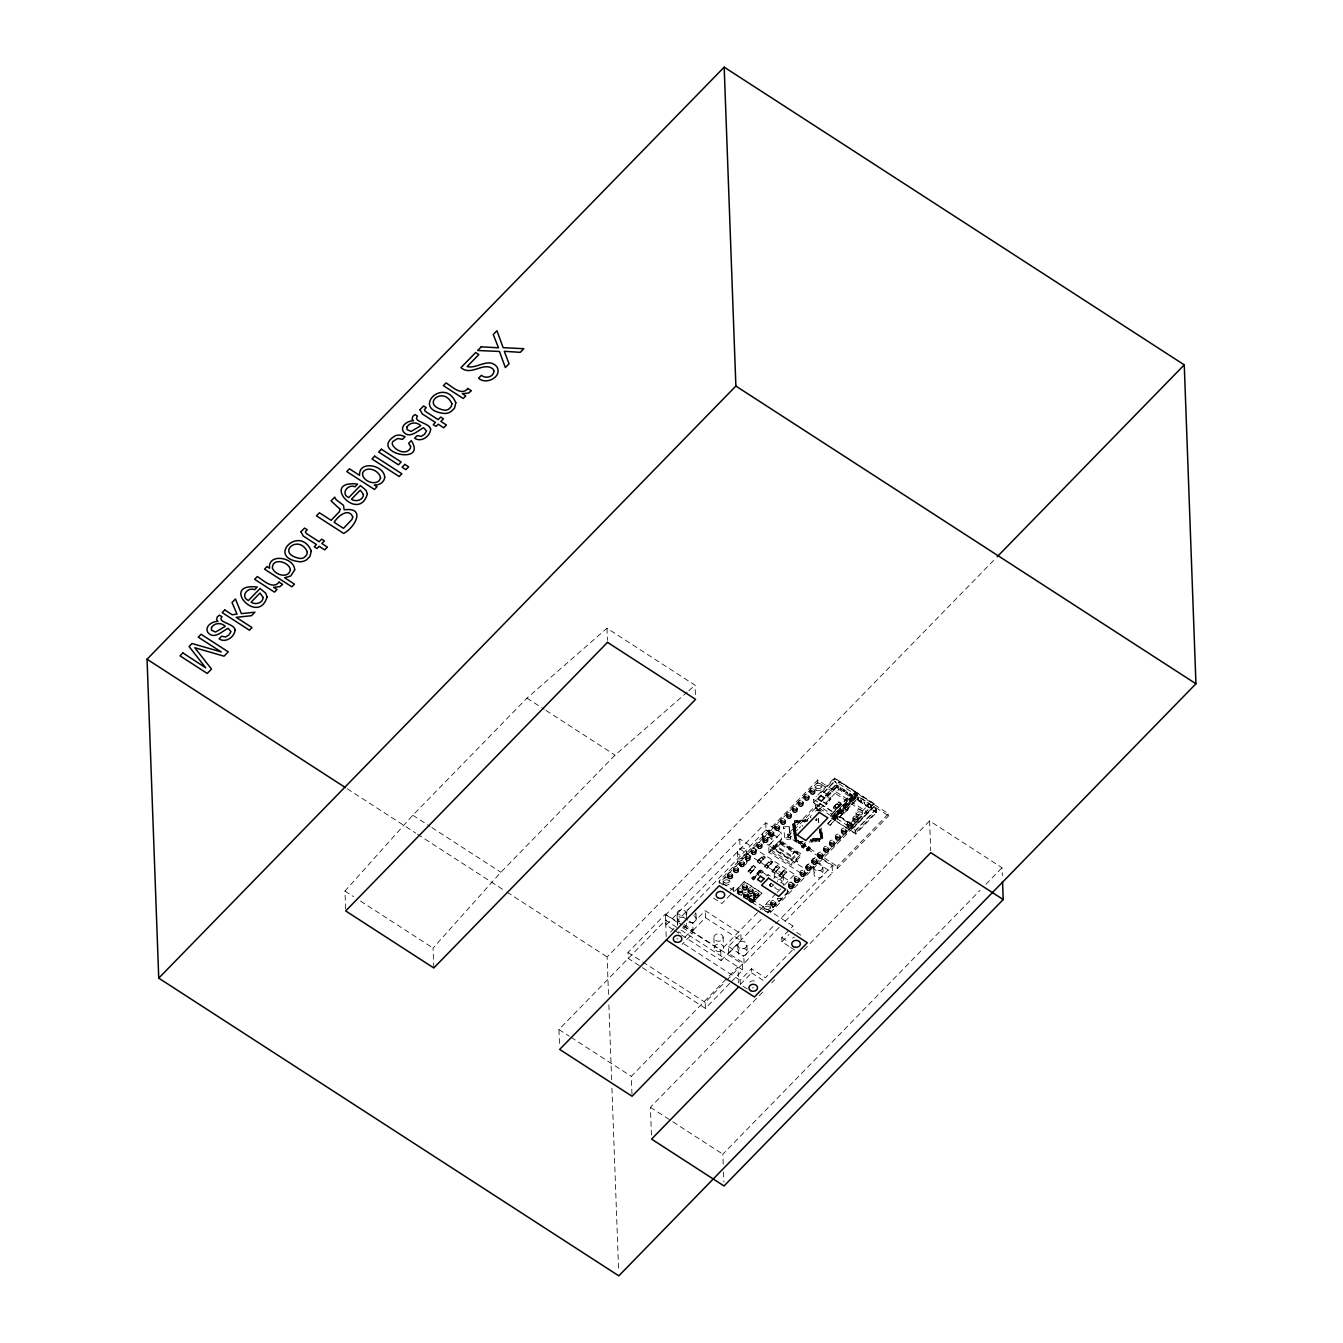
<?xml version="1.0" encoding="UTF-8"?>
<svg xmlns="http://www.w3.org/2000/svg" width="1343" height="1343" viewBox="0 0 1343 1343"><rect width="100%" height="100%" fill="white"/><g stroke="black" fill="none" stroke-linecap="round" stroke-linejoin="round"><path stroke-width="0.75" stroke-dasharray="5 3.75" d="M797.541 821.832L797.339 820.64L797.557 822.302L797.507 820.842L796.164 821.966M797.507 820.842L795.963 820.774L796.181 822.436L796.13 820.976M798.884 820.707L798.934 822.168C797.541 820.271 801.234 819.901 800.31 822.017L800.26 820.573L798.917 821.698M801.586 820.741L803.013 820.288L803.064 821.748C803.987 819.616 800.294 819.985 801.687 821.882L801.637 820.439M805.766 820.019L804.339 820.472L805.766 820.019L805.8 821.009M820.825 810.853L819.75 810.148M773.87 878.423L775.247 876.509L782.298 881.075L780.921 882.989M754.011 899.088L752.046 901.22L748.001 898.601L751.241 895.277L755.286 897.896L754.011 899.088A2.585 2.115 -2.1 0 0 753.742 896.99M794.771 823.612L792.79 825.274L792.639 824.149L794.653 823.477M792.79 825.274L794.821 825.072L794.62 822.487L793.831 823.561L794.804 824.602L792.941 826.398L793.092 827.523L795.123 827.322M795.073 825.861L793.092 827.523M795.207 826.986L793.226 828.648L793.377 829.773L795.409 829.571M795.392 829.101L794.418 828.06L793.377 829.773M795.509 829.235L793.528 830.897L793.679 832.022L795.711 831.804L795.66 830.36L793.679 832.022M795.946 832.61L793.965 834.255L793.814 833.13L795.845 832.475M796.097 833.734L794.116 835.38L794.267 836.504L796.298 836.303M796.869 840.349L795.895 839.308L796.684 838.233L794.855 841.003L794.703 839.879L796.735 839.224M345.621 908.959L344.966 891.047L412.788 815.235L526.96 698.125L606.986 628.239L695.086 685.249L695.523 697.336M433.789 967.95L433.05 948.057L500.889 872.245L615.044 755.119L687.23 692.098M608.497 994.458L607.12 956.938L995.767 558.218M729.837 983.311L705.394 1008.375L628.222 958.449L628.004 952.439L665.373 914.096L677.661 922.037M672.994 929.457L666.128 925.025L665.742 914.784L739.724 838.888L794.703 874.461L795.073 884.684L767.508 912.971M559.46 1043.444L558.94 1029.51L665.608 920.106L679.625 929.171M666.128 925.025L765.762 822.806L781.139 832.761L781.391 839.744L768.985 852.469L804.642 875.535L817.048 862.81L816.796 855.827L832.173 865.782L832.425 872.765L783.187 923.279M765.762 822.806L766.014 829.789L677.678 920.408L682.798 923.732M817.753 782.146L719.227 883.241L719.143 881.109L817.686 780.014L866.554 811.642L866.638 813.774L817.753 782.146L817.686 780.014M670.56 932.008L674.925 927.543M684.091 924.555L693.055 930.363L692.803 923.38L705.209 910.655L740.849 933.721L741.118 940.704L728.712 953.429L744.089 963.384L781.744 924.756M768.985 852.469L768.733 845.486L781.139 832.761M819.448 810.433L815.99 808.201L815.889 805.229L813.673 802.56L813.556 799.37L816.343 796.517M817.736 795.09L834.423 777.95L855.995 791.917L856.112 795.106L834.473 817.249L834.574 819.969L855.273 833.365L876.14 811.961L873.722 803.752L857.338 793.159L834.037 816.829L834.154 820.019L855.709 833.969L876.576 812.565L876.459 809.376L874.259 806.69L874.142 803.718L856.901 792.555L836.034 813.959L836.135 816.947L834.037 816.829M820.959 792.823L834.876 778.554L855.575 791.95L855.676 794.67L853.56 794.552L853.661 797.356L832.794 818.777L829.521 816.645M813.673 802.56L816.46 799.706M823.41 792.571L834.54 781.139L834.423 777.95M823.847 792.689L834.977 781.273L834.876 778.554M749.461 870.398L751.979 866.705L754.33 868.367M757.318 861.316L762.891 855.609L765.225 857.119L759.685 863.734L757.318 861.316L759.685 863.734M751.996 866.856L753.524 865.278L755.891 867.712L750.334 873.42L748.001 871.909L749.428 869.492L751.761 871.003M795.845 859.167L795.912 861.098L791.766 865.345L770.764 851.747L774.894 847.517L772.98 845.872L775.398 846.56M748.001 871.909L753.524 865.278M757.351 862.223L762.891 855.609M772.997 846.291L773.501 845.335M684.863 937.213L692.115 929.759L692.283 933.905L682.11 944.347M730.474 890.409L733.379 887.421L793.041 926.032L793.193 930.179M770.764 851.747L770.697 849.834L779.998 840.298L800.999 853.879L801.066 855.793L796.416 860.578L797.91 861.535L795.912 861.098M693.055 930.363L705.461 917.638L705.209 910.655M750.334 873.42L755.857 866.789M759.651 862.827L765.225 857.119M773.937 848.021L780.3 841.49L797.641 852.721L797.692 854.215L791.346 860.729L773.988 849.515L773.937 848.021L791.279 859.251L791.346 860.729M825.626 795.241L836.756 783.825L834.54 781.139M773.518 845.754L775.415 846.98L780.065 842.212L779.998 840.298M825.844 795.274L839.022 781.76L888.478 813.757L888.546 815.872L837.31 868.451L787.854 836.454L787.787 834.322L817.064 804.289M825.475 796.231L837.176 783.943L834.977 781.273M773.988 849.515L780.619 843.035L777.244 847.685L790.926 856.549L794.301 851.882L790.926 856.549M730.626 894.572L721.879 903.537L712.243 897.292M787.854 836.454L820.069 803.399M827.389 795.895L839.106 783.876L839.022 781.76M734.772 891.215L744.274 881.478L762.102 893.028L752.6 902.765L761.766 893.061L744.425 881.831L735.074 891.416M815.99 808.201L820.17 803.92M826.935 796.835L836.857 786.797L854.114 797.96L833.248 819.364L829.789 817.132M821.328 811.34L816.41 808.167L820.59 803.886M827.54 796.752L837.277 786.763L837.176 783.943M796.416 830.813L797.776 829.403M799.152 828.01L800.512 826.6M804.608 822.403L805.968 821.009M807.328 819.599L808.704 818.206M811.424 815.402L810.064 816.796L811.021 817.887M815.52 811.206L816.897 809.795L818.491 810.836M753.876 879.296L753.238 879.95L751.761 878.087L754.229 875.569L755.673 876.509M753.238 879.95L759.534 870.264L763.328 872.514L763.294 871.59L760.944 870.079L755.421 876.71M754.262 876.492L753.574 877.197L755.018 878.288L755.706 877.432L754.229 875.569M849.229 796.198L838.855 789.483L819.381 809.46L817.132 804.793L831.787 814.278L831.871 816.326L829.756 816.175L849.229 796.198L851.344 796.349L851.261 794.301L836.605 784.799M764.704 866.084L770.278 860.376L772.611 861.887L767.071 868.518L764.704 866.084L767.071 868.518M764.738 867.007L770.278 860.376M757.486 872.362L758.829 874.276L758.09 874.864L760.977 871.003M829.336 801.133L830.897 797.91L827.859 795.946L827.926 797.507L830.964 799.471M823.578 802.224L826.616 804.188L829.336 801.402L829.269 799.589M760.944 870.079L760.104 872.799L758.795 871.96M751.761 878.087L753.893 879.447L754.984 877.197M767.038 867.595L771.067 863.314L768.733 861.803L768.767 862.861M763.294 871.59L761.75 873.168L759.416 871.506L759.45 872.581M772.611 861.887L771.067 863.465L768.733 861.954M833.214 807.344L838.787 801.637L841.121 803.148L835.598 809.762L833.214 807.344L835.598 809.762M770.362 876.173L768.028 874.662L766.484 876.089M773.484 870.214L776.019 866.52L778.386 869.089M778.352 868.182L776.019 866.671L777.563 865.093L779.93 867.511L774.357 873.235L772.024 871.708L773.45 869.307L775.784 870.818M833.248 808.251L837.243 803.215M838.787 801.637L837.277 804.121L839.627 805.632M772.024 871.708L777.563 865.093M746.641 898.903L751.308 894.119L757.083 897.863M835.564 808.855L841.121 803.148M774.357 873.235L779.897 866.604M831.787 814.278L851.261 794.301M801.821 846.241L804.272 843.706L805.75 845.57L803.299 848.104L801.855 847.164L801.821 846.241L803.953 847.584L803.903 846.51M801.855 847.164L804.272 843.706M855.575 791.95L831.871 816.326L817.199 806.841M832.794 818.777L832.694 815.956L855.995 791.917M791.279 859.251L797.641 852.721M833.248 819.364L833.13 816.393L853.997 794.989L856.112 795.106M805.716 844.646L803.299 848.104M827.724 823.427L833.516 817.484L835.883 819.012L830.108 825.559L827.724 823.427L830.108 825.559M827.741 824.031L833.516 817.484M780.484 874.746L783.003 871.053L785.386 873.621M769.573 884.97L771.033 883.476L773.367 884.987L771.94 887.404L769.573 884.97L771.94 887.404M785.353 872.715L783.019 871.204L784.547 869.626L786.914 872.043L781.357 877.751L778.99 875.334L780.451 873.823L782.818 876.257M836.135 816.947L857.002 795.543L856.901 792.555M769.606 885.893L771.033 883.325M779.024 876.24L784.547 869.626M847.013 810.417L844.663 808.906L846.174 806.421L848.541 808.839L842.968 814.546L840.634 813.035L842.111 811.541L844.445 813.052L844.411 812.129M791.766 865.345L791.698 863.431L800.999 853.879M834.154 820.019L857.438 795.963L857.338 793.159M834.574 819.969L856.884 797.037L858.983 797.171L869.374 803.886L871.54 806.522L871.624 808.57L768.095 914.868M806.371 849.179L808.839 846.661L810.316 848.524L807.848 851.042L806.404 850.119L806.371 849.179L808.503 850.539L808.469 849.447M830.092 824.955L835.883 819.012M806.404 850.119L808.839 846.661M771.906 886.481L773.367 884.987M781.357 877.751L786.88 871.137M837.478 819.062L837.411 817.014L839.509 817.148L849.901 823.88L852.15 828.547L837.478 819.062L856.952 799.068L856.884 797.037M839.509 817.148L858.983 797.171M810.282 847.601L807.848 851.042M797.389 861.568L796.399 860.074L797.406 862.055M681.589 935.03L721.09 960.598L720.721 950.357L775.851 893.8M777.295 892.306L783.103 886.363M784.547 884.869L794.703 874.461M728.712 953.429L728.46 946.446L740.849 933.721M804.642 875.535L804.39 868.552L816.796 855.827M849.901 823.88L869.374 803.886M721.09 960.598L761.716 918.914M855.709 833.969L855.592 830.78L852.973 827.976L852.855 825.173L873.722 803.752M874.142 803.718L768.028 912.736L719.143 881.109M852.973 827.976L873.84 806.572M874.259 806.69L853.393 828.111L853.275 825.122L836.034 813.959M876.039 809.241L855.172 830.645L855.273 833.365M855.592 830.78L876.459 809.376M744.089 963.384L743.837 956.401L774.24 925.209M775.7 923.715L832.173 865.782M631.965 1094.243L631.311 1076.347L727.738 977.419M729.199 975.925L737.962 966.926L738.549 982.841M837.31 868.451L837.226 866.319L888.478 813.757M705.394 1008.375L705.176 1002.382L725.304 981.733M726.731 980.256L742.545 964.039L679.407 923.178M731.264 981.834L742.763 970.032L742.545 964.039M747.296 988.968L740.295 984.436L740.144 980.289L751.425 968.706L765.426 977.771L795.744 946.664M788.895 946.278L781.911 941.762L781.76 937.599L793.041 926.032M740.295 984.436L751.576 972.869L751.425 968.706M781.911 941.762L788.962 934.527M651.439 1135.12L650.415 1107.303L762.975 991.839M771.738 982.841L774.659 979.836M803.903 949.837L929.608 820.875L1002.046 867.746L1002.331 875.703M723.222 1164.112L722.853 1154.174L980.121 890.241M985.963 884.248L1002.046 867.746M688.808 690.722L695.086 685.249M794.267 836.504L796.13 834.725M794.418 837.629L795.593 837.058L794.552 838.754L794.418 837.629L796.449 837.428M795.778 832.324L794.435 820.875L808.368 819.482M815.352 819.364L816.729 819.23M794.502 822.571L806.438 821.379M815.453 820.506L816.829 820.372L816.779 818.928M818.827 822.386L818.307 818.491L818.693 822.638L818.491 820.053M792.639 824.149L794.67 823.947M818.676 822.168L818.642 821.177M794.955 825.727L795.106 826.852M783.506 826.935L789.214 826.365L790.725 839.022L785.017 839.593L783.506 826.935L783.573 828.547L789.281 827.976L789.214 826.365M792.941 826.398L794.972 826.197M793.226 828.648L795.274 828.446L794.922 824.736M795.543 830.226L795.996 833.6M793.528 830.897L795.56 830.679L795.358 828.111M793.814 833.13L795.862 832.929M821.765 830.293L819.717 830.494L819.666 829.051L821.899 831.418L819.868 831.619M819.851 831.166L821.899 831.418M793.965 834.255L796.013 834.053M820.002 832.291L822.05 832.542L822.201 833.667L820.17 833.869M794.116 835.38L796.147 835.178M822.05 832.542L820.019 832.744L819.818 830.175L820.691 831.082L819.7 830.041L820.926 839.677L810.987 840.668L811.004 839.207L811.29 842.33L809.913 842.464L809.695 840.802M820.153 833.415L822.201 833.667M790.674 837.411L784.967 837.982L785.017 839.593M820.304 834.54L822.352 834.792L822.504 835.917L820.455 836.118L819.969 831.3M820.321 834.993L822.352 834.792M795.744 838.183L796.752 839.677L794.703 839.879M820.439 835.648L822.504 835.917M794.552 838.754L796.6 838.552M820.59 836.773L822.638 837.042L822.789 838.166L820.758 838.368L820.556 835.782L822.789 838.166M820.607 837.243L822.638 837.042M812.901 838.771L821.58 837.814L820.707 836.907M812.448 840.533L812.381 839.073L813.757 838.939L814.043 842.044L812.666 842.195L812.431 840.063M815.201 840.248L815.151 838.804L816.527 838.653L816.796 841.776L815.419 841.91L815.184 839.795M817.904 838.519L819.28 838.385L819.549 841.507L818.172 841.641L817.904 838.519L818.172 841.641M794.855 841.003L796.886 840.802M796.03 834.272L797.054 842.061L803.03 841.473M800.126 841.977L800.26 843.421L798.884 843.555L799.992 840.315M802.879 841.708L801.502 841.843L801.637 843.286L803.013 843.152M812.666 842.195L812.515 840.752L813.892 840.6M815.419 841.91L815.268 840.466L816.645 840.332M804.39 843.018L805.766 842.867M857.002 795.543L854.903 795.409L855.021 798.615L876.576 812.565M857.438 795.963L855.34 795.845L855.441 798.565L876.14 811.961M832.694 815.956L834.809 816.074L834.708 813.354L817.451 802.191M833.13 816.393L835.245 816.51L835.128 813.321L820.204 803.651M834.473 817.249L836.571 817.383L836.471 814.563L852.855 825.173M820.388 828.832L821.614 829.168L821.463 828.043M839.106 783.876L888.546 815.872M856.952 799.068L871.624 808.57M853.661 797.356L837.092 786.763L837.042 785.37M822.755 791.463L826.381 793.814L826.449 795.778M838.821 802.543L841.154 804.054M846.208 807.328L848.541 808.839M837.293 804.272L839.627 805.783L839.593 804.726M834.691 805.85L837.058 808.268L837.025 807.361M834.725 806.908L837.058 808.419M844.445 813.203L842.078 810.618M823.561 801.972L826.6 803.937L825.055 805.531L824.988 803.987M813.556 799.37L818.542 802.577M833.55 818.088L835.9 819.616M804.306 844.646L805.75 845.57M808.872 847.584L810.316 848.524M787.787 834.322L837.226 866.319M803.634 845.335L805.078 846.275M808.201 848.289L809.644 849.212M766.014 829.789L781.391 839.744M817.048 862.81L832.425 872.765M780.065 842.212L801.066 855.793M797.692 854.215L780.35 842.984L780.3 841.49M780.652 844.193L794.351 853.057M790.893 855.39L777.194 846.526L777.244 847.685M772.98 845.872L774.877 847.097M768.733 845.486L804.39 868.552M770.697 849.834L791.698 863.431M526.96 698.125L544.217 709.305M545.946 710.413L615.044 755.119M762.925 856.515L765.258 858.026M770.311 861.299L772.645 862.81M777.597 866L779.93 867.511M784.581 870.533L786.914 872.043M761.347 857.17L763.68 858.681M758.812 860.729L758.778 859.654L761.162 862.24M768.532 867.007L766.165 864.439L766.198 865.496M773.45 869.156L775.818 871.725M780.451 873.672L782.784 875.183M758.778 859.805L761.128 861.316M766.165 864.59L768.498 866.101M795.073 884.684L740.111 849.112L739.724 838.888M771.99 870.801L774.323 872.312M778.99 875.334L781.324 876.845M753.557 866.201L755.891 867.712M762.421 872.161L766.047 874.511L766.114 876.475M760.877 872.01L759.534 870.264M756.747 873.118L758.056 873.957M749.428 869.341L751.795 871.909M756.78 874.024L759.181 875.653M747.967 870.986L750.301 872.497M719.093 882.233L725.505 886.38M796.684 932.445L803.685 936.978M781.76 937.599L788.744 942.131M790.658 947.419L795.895 950.81M705.461 917.638L741.118 940.704M687.666 920.056L677.426 913.425L677.829 924.555M689.379 921.164L692.803 923.38M728.46 946.446L743.837 956.401M665.742 914.784L681.203 924.79M682.932 925.898L720.721 950.357M682.647 927.677L692.283 933.905M751.576 972.869L765.577 981.918M681.102 930.128L742.763 970.032M674.706 930.581L679.86 933.905M684.007 943.961L740.144 980.289M628.004 952.439L705.176 1002.382M412.788 815.235L430.062 826.415M431.791 827.54L500.889 872.245M347.233 788.761L415.726 833.08M417.472 834.221L505.27 891.03M507.033 892.172L607.12 956.938M344.966 891.047L353.595 896.637M360.512 901.103L433.05 948.057M558.94 1029.51L569.281 1036.208M571.01 1037.316L631.311 1076.347M650.415 1107.303L671.114 1120.7M672.843 1121.808L722.853 1154.174M820.254 833.533L821.278 835.581L820.405 834.658M816.897 809.795L817.853 810.887M801.872 825.206L802.829 826.298M838.855 789.483L836.672 786.847L836.756 783.825M805.716 820.338L805.817 821.48M804.339 820.472L804.44 821.614L804.39 820.153M819.666 829.051L820.926 839.677M816.611 818.71L816.829 820.372M819.314 839.375L817.937 839.509M819.549 841.507L819.28 838.385M816.561 839.644L816.796 841.776M813.808 839.929L814.043 842.044M811.054 840.198L811.29 842.33M807.193 821.345L806.975 819.683L807.177 820.875M801.637 843.286L801.418 841.625M800.26 843.421L800.042 841.759M798.649 841.44L798.884 843.555M794.435 820.875L795.711 830.612M789.281 827.976L790.725 839.022M809.762 841.02L809.913 842.464M815.151 838.804L815.268 840.466M812.381 839.073L812.515 840.752M798.749 842.111L798.615 840.449L798.665 841.893M929.608 820.875L930.699 850.69M862.592 812.045L862.676 814.16M858.143 817.853L858.211 819.985M855.978 812.7L856.062 814.832M853.997 794.989L854.114 797.96M852.99 818.357L853.074 820.489M852.268 823.88L852.335 826.012M850.841 794.301L850.891 795.694M850.035 793.78L850.085 795.174M847.601 792.202L847.651 793.595M846.795 791.665L846.845 793.075M846.98 809.493L847.013 810.568L844.629 807.982M847.114 824.401L847.198 826.533M846.375 829.924L846.459 832.039M844.344 790.104L844.411 791.497M843.538 789.566L843.589 790.977M842.968 814.546L840.6 812.129L840.634 813.035M841.104 787.988L841.154 789.399M840.298 787.468L840.349 788.878M841.238 830.427L841.322 832.559M840.5 835.95L840.584 838.082M837.864 785.89L837.914 787.3M835.363 836.454L835.43 838.586M834.624 841.977L834.708 844.109M829.487 842.497L829.554 844.613M828.749 848.004L828.816 850.136M826.549 802.392L826.616 804.188M821.765 785.621L821.849 787.753M823.595 848.524L823.679 850.656M822.856 854.047L822.94 856.163M822.89 867.108A4.617 3.777 -2.1 0 1 815.973 870.465A4.617 3.777 -2.1 0 1 815.973 863.918A4.617 3.777 -2.1 0 1 822.89 867.108L823.141 874.092A4.617 3.777 -2.1 0 1 816.225 877.432A4.617 3.777 -2.1 0 1 816.225 870.902A4.617 3.777 -2.1 0 1 823.141 874.092M816.41 808.167L814.009 799.958M815.151 786.276L815.235 788.408M817.719 854.551L817.803 856.683M815.016 789.953L815.083 792.068M816.527 838.653L816.578 840.114M813.757 838.939L813.824 840.382M813.657 867.225L813.908 874.192M809.879 790.456L809.947 792.588M811.844 860.578L811.927 862.71M809.141 795.979L809.208 798.111M811.105 866.101L811.189 868.233M809.594 848.289L809.644 849.38L808.167 847.349M807.025 848.524L807.059 849.599M803.987 796.483L804.071 798.615M805.968 866.621L806.035 868.753M805.045 845.335L805.078 846.426L803.601 844.411M803.248 802.006L803.332 804.138M805.229 872.127L805.296 874.259M802.459 845.57L802.51 846.661M798.111 802.526L798.195 804.642M800.092 872.648L800.159 874.78M797.373 808.033L797.457 810.165M799.354 878.171L799.421 880.303M796.835 839.341L797.054 842.061M796.349 858.647L796.416 860.578M792.236 808.553L792.32 810.685M794.2 878.675L794.284 880.807M791.497 814.076L791.581 816.208M793.461 884.198L793.545 886.33M786.36 814.58L786.427 816.712M788.324 884.718L788.408 886.833M785.621 820.103L785.689 822.235M787.586 890.224L787.669 892.356M783.389 875.149L783.775 885.39M783.003 871.053L783.053 872.111M780.468 820.623L780.552 822.739M779.746 826.13L779.813 828.262M777.463 880.773L777.496 881.68M774.592 826.65L774.676 828.782M775.347 845.066L775.415 846.98M776.019 866.52L776.053 867.578M774.827 845.603L774.894 847.517M773.853 832.173L773.937 834.288M775.834 902.295L775.901 904.427M771.856 834.288A4.617 3.777 -2.1 0 1 764.738 837.344A4.617 3.777 -2.1 0 1 765.141 830.813A4.617 3.777 -2.1 0 1 771.856 834.288L772.107 841.255A4.617 3.777 -2.1 0 1 764.99 844.327A4.617 3.777 -2.1 0 1 765.409 837.78A4.617 3.777 -2.1 0 1 772.107 841.255M771.067 863.314L771.1 864.372M768.716 832.677L768.8 834.809M770.697 902.798L770.764 904.93M767.978 838.2L768.062 840.332M770.546 906.475L770.63 908.607M768.028 874.662L768.062 875.586M763.714 859.604L761.347 857.019L761.38 858.093M762.639 834.003L762.891 840.987M762.102 844.227L762.186 846.359M763.932 907.129L764.016 909.261M760.071 871.892L760.121 872.95L758.761 871.036M758.862 893.246L758.929 895.378M756.965 844.747L757.032 846.862M756.227 850.253L756.294 852.385M754.33 868.216L754.363 869.274M753.843 878.356L753.893 879.447M753.541 876.257L752.449 878.507L752.416 877.432M754.229 898.014L754.296 900.129M753.725 893.766L753.792 895.899M753.104 889.536L753.188 891.651M751.979 866.705L752.03 867.763M751.073 850.774L751.157 852.906M750.351 856.297L750.418 858.412M749.075 898.517L749.159 900.649M748.471 894.287L748.555 896.419M746.557 851.613A4.617 3.777 -2.1 0 1 739.741 855.105A4.617 3.777 -2.1 0 1 739.54 848.575A4.617 3.777 -2.1 0 1 746.557 851.613L746.943 861.837A4.617 3.777 -2.1 0 1 740.111 865.328A4.617 3.777 -2.1 0 1 739.909 858.798A4.617 3.777 -2.1 0 1 746.943 861.837M747.967 890.04L748.051 892.172M747.363 885.809L747.43 887.941M745.197 856.8L745.281 858.932M744.458 862.324L744.542 864.456M746.943 945.304A4.617 3.777 -2.1 0 1 739.741 948.208A4.617 3.777 -2.1 0 1 740.346 941.678A4.617 3.777 -2.1 0 1 746.943 945.304L747.212 952.288A4.617 3.777 -2.1 0 1 739.993 955.192A4.617 3.777 -2.1 0 1 740.614 948.662A4.617 3.777 -2.1 0 1 747.212 952.288M743.334 894.807L743.401 896.923M742.729 890.56L742.797 892.692A2.585 2.115 -2.1 0 1 740.497 895.042M742.209 886.33L742.293 888.445M739.321 862.844L739.405 864.959M738.583 868.35L738.667 870.482M737.341 851.915L737.71 862.139M737.576 891.08L737.66 893.213A2.585 2.115 -2.1 0 1 739.959 890.845A2.585 2.115 -2.1 0 1 742.797 892.692M737.743 944.834L737.995 951.801M733.446 868.871L733.513 871.003M733.379 887.421L733.53 891.584M732.707 874.394L732.791 876.509M729.719 880.051L729.803 882.183M727.57 874.897L727.637 877.029M723.105 880.706L723.189 882.838M723.088 937.011L723.474 947.251M723.508 1172.07L723.877 1181.991M713.905 937.934L714.291 948.175M695.993 913.576L696.178 918.813M686.239 913.173L686.542 921.365M677.057 914.079L677.426 924.32M665.373 914.096L666.329 939.999M606.986 628.239L607.439 640.342M608.883 1004.883L611.636 1079.923M611.938 1088.25L618.67 1271.687M778.47 889.586A4.617 3.777 -2.1 0 1 774.592 886.296M781.055 882.368A4.617 3.777 -2.1 0 1 783.489 884.433M686.239 925.344A4.617 3.777 -2.1 0 1 683.688 927.358M677.711 925.277A4.617 3.777 -2.1 0 1 680.347 920.358M686.609 923.396A4.617 3.777 -2.1 0 1 686.575 924.387M775.079 877.886A4.617 3.777 -2.1 0 1 777.916 871.909A4.617 3.777 -2.1 0 1 783.288 876.459A4.617 3.777 -2.1 0 1 775.901 878.591M693.71 915.657A4.617 3.777 -2.1 0 1 695.338 921.147A4.617 3.777 -2.1 0 1 688.439 921.835M695.808 912.82A4.617 3.777 -2.1 0 1 694.7 914.566M686.911 913.223A4.617 3.777 -2.1 0 1 691.125 908.271M753.171 899.944A2.585 2.115 -2.1 0 1 750.603 900.213M749.562 899.541A2.585 2.115 -2.1 0 1 752.701 896.318M787.434 889.687A2.585 2.115 -2.1 0 1 787.384 891.316M780.669 898.198A2.585 2.115 -2.1 0 1 777.513 898.182A1.847 1.511 -2.1 0 0 779.225 900.163A1.847 1.511 -2.1 0 0 780.921 898.031M749.646 901.657A2.585 2.115 -2.1 0 1 751.006 898.366A2.585 2.115 -2.1 0 1 754.313 900.498A2.585 2.115 -2.1 0 1 750.687 902.345M743.418 896.369A2.585 2.115 -2.1 0 1 746.372 894.572A2.585 2.115 -2.1 0 1 748.538 896.973A2.585 2.115 -2.1 0 1 745.583 898.769M743.888 897.947A2.585 2.115 -2.1 0 1 743.569 897.46M739.187 894.891A2.585 2.115 -2.1 0 1 738.6 894.623M781.794 898.383A2.585 2.115 -2.1 0 1 779.158 900.767A2.585 2.115 -2.1 0 1 776.657 898.349M787.183 891.349A2.585 2.115 -2.1 0 1 785.37 894.707M786.813 893.162A1.847 1.511 -2.1 0 1 785.806 894.002M738.398 893.129A1.847 1.511 -2.1 0 1 740.664 891.483A1.847 1.511 -2.1 0 1 741.756 893.766A1.847 1.511 -2.1 0 1 738.734 893.85M792.571 938.186A4.314 3.525 -2.1 0 1 794.368 937.095M753.541 987.81A4.314 3.525 -2.1 0 1 752.416 987.793M749.73 982.136A4.314 3.525 -2.1 0 1 756.562 982.186M677.913 938.858A4.314 3.525 -2.1 0 1 676.788 938.858M678.114 931.874A4.314 3.525 -2.1 0 1 680.935 933.251M858.143 798.195L857.321 797.675L858.194 799.605L858.143 798.195M861.383 800.294L860.578 799.773L861.434 801.704L861.383 800.294M864.64 802.392L863.818 801.872L864.691 803.802L864.64 802.392M867.88 804.507L867.074 803.97L867.931 805.901L867.88 804.507M871.12 806.606L870.314 806.069L871.171 807.999L871.12 806.606M715.97 950.693A4.617 3.777 -2.1 0 0 723.441 948.242A4.617 3.777 -2.1 0 0 717.212 944.213A4.617 3.777 -2.1 0 0 715.97 950.693M715.601 940.453A4.617 3.777 -2.1 0 0 723.054 938.002A4.617 3.777 -2.1 0 0 716.843 933.973A4.617 3.777 -2.1 0 0 715.601 940.453M678.752 916.597A4.617 3.777 -2.1 0 0 686.206 914.147A4.617 3.777 -2.1 0 0 679.978 910.118A4.617 3.777 -2.1 0 0 678.752 916.597M729.014 875.854A1.847 1.511 -2.1 0 0 731.969 874.813A1.847 1.511 -2.1 0 0 729.417 873.269A1.847 1.511 -2.1 0 0 729.014 875.854M744.744 895.731A1.847 1.511 -2.1 0 0 747.732 894.757A1.847 1.511 -2.1 0 0 745.231 893.145A1.847 1.511 -2.1 0 0 744.744 895.731M738.986 892.004A1.847 1.511 -2.1 0 0 741.974 891.03A1.847 1.511 -2.1 0 0 739.489 889.419A1.847 1.511 -2.1 0 0 738.986 892.004M750.485 899.457A1.847 1.511 -2.1 0 0 753.473 898.467A1.847 1.511 -2.1 0 0 750.989 896.855A1.847 1.511 -2.1 0 0 750.485 899.457M755.135 894.69A1.847 1.511 -2.1 0 0 758.107 893.716A1.847 1.511 -2.1 0 0 755.622 892.105A1.847 1.511 -2.1 0 0 755.135 894.69M749.377 890.98A1.847 1.511 -2.1 0 0 752.365 889.989A1.847 1.511 -2.1 0 0 749.881 888.378A1.847 1.511 -2.1 0 0 749.377 890.98M743.636 887.253A1.847 1.511 -2.1 0 0 746.607 886.279A1.847 1.511 -2.1 0 0 744.123 884.668A1.847 1.511 -2.1 0 0 743.636 887.253M743.166 887.723A2.585 2.115 -2.1 0 0 747.346 886.363A2.585 2.115 -2.1 0 0 743.854 884.097A2.585 2.115 -2.1 0 0 743.166 887.723M748.907 891.45A2.585 2.115 -2.1 0 0 753.087 890.073A2.585 2.115 -2.1 0 0 749.612 887.824A2.585 2.115 -2.1 0 0 748.907 891.45M754.665 895.177A2.585 2.115 -2.1 0 0 758.845 893.8A2.585 2.115 -2.1 0 0 755.354 891.551A2.585 2.115 -2.1 0 0 754.665 895.177M744.274 896.201A2.585 2.115 -2.1 0 0 748.454 894.841A2.585 2.115 -2.1 0 0 744.962 892.575A2.585 2.115 -2.1 0 0 744.274 896.201M738.532 892.491A2.585 2.115 -2.1 0 0 742.713 891.114A2.585 2.115 -2.1 0 0 739.221 888.865A2.585 2.115 -2.1 0 0 738.532 892.491M728.51 876.308A2.585 2.115 -2.1 0 0 732.69 874.931A2.585 2.115 -2.1 0 0 729.199 872.681A2.585 2.115 -2.1 0 0 728.51 876.308M740.782 863.801A1.847 1.511 -2.1 0 0 743.72 862.743A1.847 1.511 -2.1 0 0 741.168 861.199A1.847 1.511 -2.1 0 0 740.782 863.801M740.262 864.237A2.585 2.115 -2.1 0 0 744.442 862.877A2.585 2.115 -2.1 0 0 740.967 860.611A2.585 2.115 -2.1 0 0 740.262 864.237M734.906 869.828A1.847 1.511 -2.1 0 0 737.844 868.77A1.847 1.511 -2.1 0 0 735.293 867.225A1.847 1.511 -2.1 0 0 734.906 869.828M734.386 870.281A2.585 2.115 -2.1 0 0 738.566 868.904A2.585 2.115 -2.1 0 0 735.074 866.655A2.585 2.115 -2.1 0 0 734.386 870.281M752.533 851.731A1.847 1.511 -2.1 0 0 755.488 850.69A1.847 1.511 -2.1 0 0 752.936 849.129A1.847 1.511 -2.1 0 0 752.533 851.731M752.03 852.184A2.585 2.115 -2.1 0 0 756.21 850.807A2.585 2.115 -2.1 0 0 752.718 848.558A2.585 2.115 -2.1 0 0 752.03 852.184M746.658 857.757A1.847 1.511 -2.1 0 0 749.612 856.716A1.847 1.511 -2.1 0 0 747.061 855.172A1.847 1.511 -2.1 0 0 746.658 857.757M746.154 858.211A2.585 2.115 -2.1 0 0 750.334 856.851A2.585 2.115 -2.1 0 0 746.842 854.584A2.585 2.115 -2.1 0 0 746.154 858.211M758.409 845.704A1.847 1.511 -2.1 0 0 761.363 844.646A1.847 1.511 -2.1 0 0 758.812 843.102A1.847 1.511 -2.1 0 0 758.409 845.704M757.905 846.157A2.585 2.115 -2.1 0 0 762.085 844.781A2.585 2.115 -2.1 0 0 758.594 842.531A2.585 2.115 -2.1 0 0 757.905 846.157M764.301 839.677A1.847 1.511 -2.1 0 0 767.239 838.62A1.847 1.511 -2.1 0 0 764.687 837.075A1.847 1.511 -2.1 0 0 764.301 839.677M763.781 840.114A2.585 2.115 -2.1 0 0 767.961 838.754A2.585 2.115 -2.1 0 0 764.486 836.488A2.585 2.115 -2.1 0 0 763.781 840.114M770.177 833.634A1.847 1.511 -2.1 0 0 773.115 832.593A1.847 1.511 -2.1 0 0 770.563 831.048A1.847 1.511 -2.1 0 0 770.177 833.634M769.673 834.087A2.585 2.115 -2.1 0 0 773.837 832.71A2.585 2.115 -2.1 0 0 770.362 830.461A2.585 2.115 -2.1 0 0 769.673 834.087M776.053 827.607A1.847 1.511 -2.1 0 0 779.007 826.549A1.847 1.511 -2.1 0 0 776.455 825.005A1.847 1.511 -2.1 0 0 776.053 827.607M775.549 828.06A2.585 2.115 -2.1 0 0 779.729 826.684A2.585 2.115 -2.1 0 0 776.237 824.434A2.585 2.115 -2.1 0 0 775.549 828.06M781.928 821.58A1.847 1.511 -2.1 0 0 784.883 820.523A1.847 1.511 -2.1 0 0 782.331 818.978A1.847 1.511 -2.1 0 0 781.928 821.58M781.425 822.017A2.585 2.115 -2.1 0 0 785.605 820.657A2.585 2.115 -2.1 0 0 782.113 818.407A2.585 2.115 -2.1 0 0 781.425 822.017M787.804 815.554A1.847 1.511 -2.1 0 0 790.758 814.496A1.847 1.511 -2.1 0 0 788.207 812.951A1.847 1.511 -2.1 0 0 787.804 815.554M787.3 815.99A2.585 2.115 -2.1 0 0 791.48 814.63A2.585 2.115 -2.1 0 0 787.988 812.364A2.585 2.115 -2.1 0 0 787.3 815.99M793.696 809.51A1.847 1.511 -2.1 0 0 796.634 808.469A1.847 1.511 -2.1 0 0 794.082 806.908A1.847 1.511 -2.1 0 0 793.696 809.51M793.176 809.963A2.585 2.115 -2.1 0 0 797.356 808.587A2.585 2.115 -2.1 0 0 793.881 806.337A2.585 2.115 -2.1 0 0 793.176 809.963M799.572 803.483A1.847 1.511 -2.1 0 0 802.51 802.426A1.847 1.511 -2.1 0 0 799.958 800.881A1.847 1.511 -2.1 0 0 799.572 803.483M799.068 803.937A2.585 2.115 -2.1 0 0 803.232 802.56A2.585 2.115 -2.1 0 0 799.756 800.31A2.585 2.115 -2.1 0 0 799.068 803.937M805.447 797.457A1.847 1.511 -2.1 0 0 808.402 796.399A1.847 1.511 -2.1 0 0 805.85 794.855A1.847 1.511 -2.1 0 0 805.447 797.457M804.944 797.893A2.585 2.115 -2.1 0 0 809.124 796.533A2.585 2.115 -2.1 0 0 805.632 794.267A2.585 2.115 -2.1 0 0 804.944 797.893M811.323 791.413A1.847 1.511 -2.1 0 0 814.278 790.372A1.847 1.511 -2.1 0 0 811.726 788.828A1.847 1.511 -2.1 0 0 811.323 791.413M810.819 791.866A2.585 2.115 -2.1 0 0 815 790.49A2.585 2.115 -2.1 0 0 811.508 788.24A2.585 2.115 -2.1 0 0 810.819 791.866M772.141 903.772A1.847 1.511 -2.1 0 0 775.096 902.714A1.847 1.511 -2.1 0 0 772.544 901.17A1.847 1.511 -2.1 0 0 772.141 903.772M801.536 873.605A1.847 1.511 -2.1 0 0 804.491 872.564A1.847 1.511 -2.1 0 0 801.939 871.003A1.847 1.511 -2.1 0 0 801.536 873.605M789.785 885.675A1.847 1.511 -2.1 0 0 792.723 884.617A1.847 1.511 -2.1 0 0 790.188 883.073A1.847 1.511 -2.1 0 0 789.785 885.675M825.055 849.481A1.847 1.511 -2.1 0 0 828.01 848.423A1.847 1.511 -2.1 0 0 825.458 846.879A1.847 1.511 -2.1 0 0 825.055 849.481M771.637 904.208A2.585 2.115 -2.1 0 0 775.818 902.849A2.585 2.115 -2.1 0 0 772.326 900.582A2.585 2.115 -2.1 0 0 771.637 904.208M813.304 861.551A1.847 1.511 -2.1 0 0 816.242 860.494A1.847 1.511 -2.1 0 0 813.69 858.949A1.847 1.511 -2.1 0 0 813.304 861.551M819.18 855.508A1.847 1.511 -2.1 0 0 822.117 854.467A1.847 1.511 -2.1 0 0 819.583 852.923A1.847 1.511 -2.1 0 0 819.18 855.508M836.303 837.864A2.585 2.115 -2.1 0 0 840.483 836.504A2.585 2.115 -2.1 0 0 836.991 834.238A2.585 2.115 -2.1 0 0 836.303 837.864M836.823 837.428A1.847 1.511 -2.1 0 0 839.761 836.37A1.847 1.511 -2.1 0 0 837.209 834.826A1.847 1.511 -2.1 0 0 836.823 837.428M830.931 843.454A1.847 1.511 -2.1 0 0 833.885 842.397A1.847 1.511 -2.1 0 0 831.334 840.852A1.847 1.511 -2.1 0 0 830.931 843.454M830.427 843.908A2.585 2.115 -2.1 0 0 834.607 842.531A2.585 2.115 -2.1 0 0 831.116 840.282A2.585 2.115 -2.1 0 0 830.427 843.908M854.45 819.331A1.847 1.511 -2.1 0 0 857.405 818.273A1.847 1.511 -2.1 0 0 854.853 816.729A1.847 1.511 -2.1 0 0 854.45 819.331M824.552 849.934A2.585 2.115 -2.1 0 0 828.732 848.558A2.585 2.115 -2.1 0 0 825.24 846.308A2.585 2.115 -2.1 0 0 824.552 849.934M818.676 855.961A2.585 2.115 -2.1 0 0 822.839 854.601A2.585 2.115 -2.1 0 0 819.364 852.335A2.585 2.115 -2.1 0 0 818.676 855.961M812.784 861.988A2.585 2.115 -2.1 0 0 816.964 860.628A2.585 2.115 -2.1 0 0 813.489 858.362A2.585 2.115 -2.1 0 0 812.784 861.988M789.281 886.111A2.585 2.115 -2.1 0 0 793.444 884.752A2.585 2.115 -2.1 0 0 789.969 882.502A2.585 2.115 -2.1 0 0 789.281 886.111M807.428 867.578A1.847 1.511 -2.1 0 0 810.366 866.52A1.847 1.511 -2.1 0 0 807.814 864.976A1.847 1.511 -2.1 0 0 807.428 867.578M806.908 868.031A2.585 2.115 -2.1 0 0 811.088 866.655A2.585 2.115 -2.1 0 0 807.596 864.405A2.585 2.115 -2.1 0 0 806.908 868.031M801.032 874.058A2.585 2.115 -2.1 0 0 805.212 872.681A2.585 2.115 -2.1 0 0 801.721 870.432A2.585 2.115 -2.1 0 0 801.032 874.058M795.66 879.648A1.847 1.511 -2.1 0 0 798.615 878.591A1.847 1.511 -2.1 0 0 796.063 877.046A1.847 1.511 -2.1 0 0 795.66 879.648M795.157 880.085A2.585 2.115 -2.1 0 0 799.337 878.725A2.585 2.115 -2.1 0 0 795.845 876.459A2.585 2.115 -2.1 0 0 795.157 880.085M853.947 819.767A2.585 2.115 -2.1 0 0 858.127 818.407A2.585 2.115 -2.1 0 0 854.635 816.141A2.585 2.115 -2.1 0 0 853.947 819.767M848.575 825.357A1.847 1.511 -2.1 0 0 851.529 824.3A1.847 1.511 -2.1 0 0 848.977 822.755A1.847 1.511 -2.1 0 0 848.575 825.357M848.071 825.811A2.585 2.115 -2.1 0 0 852.251 824.434A2.585 2.115 -2.1 0 0 848.759 822.185A2.585 2.115 -2.1 0 0 848.071 825.811M842.179 831.837A2.585 2.115 -2.1 0 0 846.359 830.461A2.585 2.115 -2.1 0 0 842.884 828.211A2.585 2.115 -2.1 0 0 842.179 831.837M842.699 831.384A1.847 1.511 -2.1 0 0 845.637 830.343A1.847 1.511 -2.1 0 0 843.085 828.782A1.847 1.511 -2.1 0 0 842.699 831.384M743.25 889.855A2.585 2.115 -2.1 0 0 747.413 888.495A2.585 2.115 -2.1 0 0 743.938 886.229A2.585 2.115 -2.1 0 0 743.25 889.855M748.991 893.582A2.585 2.115 -2.1 0 0 753.171 892.205A2.585 2.115 -2.1 0 0 749.679 889.956A2.585 2.115 -2.1 0 0 748.991 893.582M754.749 897.292A2.585 2.115 -2.1 0 0 758.913 895.932A2.585 2.115 -2.1 0 0 755.438 893.683A2.585 2.115 -2.1 0 0 754.749 897.292M728.594 878.44A2.585 2.115 -2.1 0 0 732.774 877.063A2.585 2.115 -2.1 0 0 729.283 874.813A2.585 2.115 -2.1 0 0 728.594 878.44M740.346 866.369A2.585 2.115 -2.1 0 0 744.526 865.01A2.585 2.115 -2.1 0 0 741.034 862.743A2.585 2.115 -2.1 0 0 740.346 866.369M734.47 872.396A2.585 2.115 -2.1 0 0 738.65 871.036A2.585 2.115 -2.1 0 0 735.158 868.787A2.585 2.115 -2.1 0 0 734.47 872.396M752.114 854.316A2.585 2.115 -2.1 0 0 756.277 852.939A2.585 2.115 -2.1 0 0 752.802 850.69A2.585 2.115 -2.1 0 0 752.114 854.316M746.221 860.343A2.585 2.115 -2.1 0 0 750.401 858.966A2.585 2.115 -2.1 0 0 746.926 856.716A2.585 2.115 -2.1 0 0 746.221 860.343M757.989 848.272A2.585 2.115 -2.1 0 0 762.169 846.913A2.585 2.115 -2.1 0 0 758.677 844.646A2.585 2.115 -2.1 0 0 757.989 848.272M763.865 842.246A2.585 2.115 -2.1 0 0 768.045 840.869A2.585 2.115 -2.1 0 0 764.553 838.62A2.585 2.115 -2.1 0 0 763.865 842.246M769.74 836.219A2.585 2.115 -2.1 0 0 773.921 834.842A2.585 2.115 -2.1 0 0 770.429 832.593A2.585 2.115 -2.1 0 0 769.74 836.219M775.616 830.192A2.585 2.115 -2.1 0 0 779.796 828.816A2.585 2.115 -2.1 0 0 776.321 826.566A2.585 2.115 -2.1 0 0 775.616 830.192M781.508 824.149A2.585 2.115 -2.1 0 0 785.672 822.789A2.585 2.115 -2.1 0 0 782.197 820.523A2.585 2.115 -2.1 0 0 781.508 824.149M787.384 818.122A2.585 2.115 -2.1 0 0 791.564 816.745A2.585 2.115 -2.1 0 0 788.072 814.496A2.585 2.115 -2.1 0 0 787.384 818.122M793.26 812.095A2.585 2.115 -2.1 0 0 797.44 810.719A2.585 2.115 -2.1 0 0 793.948 808.469A2.585 2.115 -2.1 0 0 793.26 812.095M799.135 806.052A2.585 2.115 -2.1 0 0 803.315 804.692A2.585 2.115 -2.1 0 0 799.824 802.426A2.585 2.115 -2.1 0 0 799.135 806.052M805.011 800.025A2.585 2.115 -2.1 0 0 809.191 798.665A2.585 2.115 -2.1 0 0 805.716 796.399A2.585 2.115 -2.1 0 0 805.011 800.025M810.903 793.998A2.585 2.115 -2.1 0 0 815.067 792.622A2.585 2.115 -2.1 0 0 811.592 790.372A2.585 2.115 -2.1 0 0 810.903 793.998M771.721 906.34A2.585 2.115 -2.1 0 0 775.885 904.981A2.585 2.115 -2.1 0 0 772.41 902.714A2.585 2.115 -2.1 0 0 771.721 906.34M789.348 888.243A2.585 2.115 -2.1 0 0 793.528 886.884A2.585 2.115 -2.1 0 0 790.037 884.617A2.585 2.115 -2.1 0 0 789.348 888.243M795.224 882.217A2.585 2.115 -2.1 0 0 799.404 880.84A2.585 2.115 -2.1 0 0 795.929 878.591A2.585 2.115 -2.1 0 0 795.224 882.217M801.116 876.19A2.585 2.115 -2.1 0 0 805.296 874.813A2.585 2.115 -2.1 0 0 801.805 872.564A2.585 2.115 -2.1 0 0 801.116 876.19M806.992 870.146A2.585 2.115 -2.1 0 0 811.172 868.787A2.585 2.115 -2.1 0 0 807.68 866.52A2.585 2.115 -2.1 0 0 806.992 870.146M812.868 864.12A2.585 2.115 -2.1 0 0 817.048 862.76A2.585 2.115 -2.1 0 0 813.556 860.494A2.585 2.115 -2.1 0 0 812.868 864.12M818.743 858.093A2.585 2.115 -2.1 0 0 822.923 856.716A2.585 2.115 -2.1 0 0 819.448 854.467A2.585 2.115 -2.1 0 0 818.743 858.093M824.636 852.066A2.585 2.115 -2.1 0 0 828.799 850.69A2.585 2.115 -2.1 0 0 825.324 848.44A2.585 2.115 -2.1 0 0 824.636 852.066M830.511 846.023A2.585 2.115 -2.1 0 0 834.691 844.663A2.585 2.115 -2.1 0 0 831.199 842.397A2.585 2.115 -2.1 0 0 830.511 846.023M836.387 839.996A2.585 2.115 -2.1 0 0 840.567 838.62A2.585 2.115 -2.1 0 0 837.075 836.37A2.585 2.115 -2.1 0 0 836.387 839.996M842.262 833.969A2.585 2.115 -2.1 0 0 846.443 832.593A2.585 2.115 -2.1 0 0 842.951 830.343A2.585 2.115 -2.1 0 0 842.262 833.969M848.138 827.926A2.585 2.115 -2.1 0 0 852.318 826.566A2.585 2.115 -2.1 0 0 848.843 824.3A2.585 2.115 -2.1 0 0 848.138 827.926M854.03 821.899A2.585 2.115 -2.1 0 0 858.194 820.539A2.585 2.115 -2.1 0 0 854.719 818.273A2.585 2.115 -2.1 0 0 854.03 821.899M857.27 816.645A3.324 2.72 -2.1 0 0 862.642 814.882A3.324 2.72 -2.1 0 0 858.16 811.978A3.324 2.72 -2.1 0 0 857.27 816.645M816.46 790.221A3.324 2.72 -2.1 0 0 821.815 788.459A3.324 2.72 -2.1 0 0 817.35 785.554A3.324 2.72 -2.1 0 0 816.46 790.221M724.414 884.651A3.324 2.72 -2.1 0 0 729.769 882.888A3.324 2.72 -2.1 0 0 725.304 879.984A3.324 2.72 -2.1 0 0 724.414 884.651M765.225 911.074A3.324 2.72 -2.1 0 0 770.597 909.312A3.324 2.72 -2.1 0 0 766.114 906.407A3.324 2.72 -2.1 0 0 765.225 911.074M776.136 829.739A1.847 1.511 -2.1 0 0 779.074 828.681A1.847 1.511 -2.1 0 0 776.523 827.137A1.847 1.511 -2.1 0 0 776.136 829.739M782.012 823.712A1.847 1.511 -2.1 0 0 784.95 822.655A1.847 1.511 -2.1 0 0 782.415 821.11A1.847 1.511 -2.1 0 0 782.012 823.712M729.098 877.986A1.847 1.511 -2.1 0 0 732.053 876.929A1.847 1.511 -2.1 0 0 729.501 875.384A1.847 1.511 -2.1 0 0 729.098 877.986M740.849 865.933A1.847 1.511 -2.1 0 0 743.804 864.875A1.847 1.511 -2.1 0 0 741.252 863.331A1.847 1.511 -2.1 0 0 740.849 865.933M764.368 841.792A1.847 1.511 -2.1 0 0 767.323 840.752A1.847 1.511 -2.1 0 0 764.771 839.207A1.847 1.511 -2.1 0 0 764.368 841.792M787.888 817.669A1.847 1.511 -2.1 0 0 790.842 816.628A1.847 1.511 -2.1 0 0 788.291 815.067A1.847 1.511 -2.1 0 0 787.888 817.669M752.617 853.863A1.847 1.511 -2.1 0 0 755.555 852.805A1.847 1.511 -2.1 0 0 753.003 851.261A1.847 1.511 -2.1 0 0 752.617 853.863M734.974 871.96A1.847 1.511 -2.1 0 0 737.928 870.902A1.847 1.511 -2.1 0 0 735.376 869.357A1.847 1.511 -2.1 0 0 734.974 871.96M746.742 859.889A1.847 1.511 -2.1 0 0 749.679 858.849A1.847 1.511 -2.1 0 0 747.128 857.287A1.847 1.511 -2.1 0 0 746.742 859.889M758.493 847.836A1.847 1.511 -2.1 0 0 761.447 846.778A1.847 1.511 -2.1 0 0 758.896 845.234A1.847 1.511 -2.1 0 0 758.493 847.836M770.244 835.766A1.847 1.511 -2.1 0 0 773.199 834.708A1.847 1.511 -2.1 0 0 770.647 833.164A1.847 1.511 -2.1 0 0 770.244 835.766M793.763 811.642A1.847 1.511 -2.1 0 0 796.718 810.584A1.847 1.511 -2.1 0 0 794.166 809.04A1.847 1.511 -2.1 0 0 793.763 811.642M811.407 793.545A1.847 1.511 -2.1 0 0 814.345 792.488A1.847 1.511 -2.1 0 0 811.81 790.943A1.847 1.511 -2.1 0 0 811.407 793.545M799.639 805.615A1.847 1.511 -2.1 0 0 802.594 804.558A1.847 1.511 -2.1 0 0 800.042 803.013A1.847 1.511 -2.1 0 0 799.639 805.615M805.531 799.572A1.847 1.511 -2.1 0 0 808.469 798.531A1.847 1.511 -2.1 0 0 805.918 796.987A1.847 1.511 -2.1 0 0 805.531 799.572M819.264 857.64A1.847 1.511 -2.1 0 0 822.201 856.599A1.847 1.511 -2.1 0 0 819.65 855.038A1.847 1.511 -2.1 0 0 819.264 857.64M825.139 851.613A1.847 1.511 -2.1 0 0 828.077 850.555A1.847 1.511 -2.1 0 0 825.525 849.011A1.847 1.511 -2.1 0 0 825.139 851.613M772.225 905.887A1.847 1.511 -2.1 0 0 775.163 904.846A1.847 1.511 -2.1 0 0 772.628 903.302A1.847 1.511 -2.1 0 0 772.225 905.887M807.496 869.71A1.847 1.511 -2.1 0 0 810.45 868.652A1.847 1.511 -2.1 0 0 807.898 867.108A1.847 1.511 -2.1 0 0 807.496 869.71M831.015 845.586A1.847 1.511 -2.1 0 0 833.969 844.529A1.847 1.511 -2.1 0 0 831.418 842.984A1.847 1.511 -2.1 0 0 831.015 845.586M795.744 881.763A1.847 1.511 -2.1 0 0 798.682 880.723A1.847 1.511 -2.1 0 0 796.13 879.161A1.847 1.511 -2.1 0 0 795.744 881.763M789.869 887.807A1.847 1.511 -2.1 0 0 792.806 886.749A1.847 1.511 -2.1 0 0 790.255 885.205A1.847 1.511 -2.1 0 0 789.869 887.807M801.62 875.737A1.847 1.511 -2.1 0 0 804.575 874.679A1.847 1.511 -2.1 0 0 802.023 873.135A1.847 1.511 -2.1 0 0 801.62 875.737M813.371 863.667A1.847 1.511 -2.1 0 0 816.326 862.626A1.847 1.511 -2.1 0 0 813.774 861.081A1.847 1.511 -2.1 0 0 813.371 863.667M848.658 827.489A1.847 1.511 -2.1 0 0 851.596 826.432A1.847 1.511 -2.1 0 0 849.045 824.887A1.847 1.511 -2.1 0 0 848.658 827.489M854.534 821.446A1.847 1.511 -2.1 0 0 857.472 820.405A1.847 1.511 -2.1 0 0 854.92 818.861A1.847 1.511 -2.1 0 0 854.534 821.446M836.89 839.543A1.847 1.511 -2.1 0 0 839.845 838.502A1.847 1.511 -2.1 0 0 837.293 836.941A1.847 1.511 -2.1 0 0 836.89 839.543M842.766 833.516A1.847 1.511 -2.1 0 0 845.721 832.459A1.847 1.511 -2.1 0 0 843.169 830.914A1.847 1.511 -2.1 0 0 842.766 833.516M743.703 889.385A1.847 1.511 -2.1 0 0 746.691 888.411A1.847 1.511 -2.1 0 0 744.207 886.8A1.847 1.511 -2.1 0 0 743.703 889.385M750.569 901.589A1.847 1.511 -2.1 0 0 753.557 900.599A1.847 1.511 -2.1 0 0 751.056 898.987A1.847 1.511 -2.1 0 0 750.569 901.589M755.202 896.822A1.847 1.511 -2.1 0 0 758.191 895.848A1.847 1.511 -2.1 0 0 755.706 894.237A1.847 1.511 -2.1 0 0 755.202 896.822M749.461 893.095A1.847 1.511 -2.1 0 0 752.433 892.121A1.847 1.511 -2.1 0 0 749.948 890.51A1.847 1.511 -2.1 0 0 749.461 893.095M744.828 897.863A1.847 1.511 -2.1 0 0 747.799 896.889A1.847 1.511 -2.1 0 0 745.315 895.277A1.847 1.511 -2.1 0 0 744.828 897.863M724.33 882.519A3.324 2.72 -2.1 0 0 729.702 880.756A3.324 2.72 -2.1 0 0 725.22 877.869A3.324 2.72 -2.1 0 0 724.33 882.519M765.157 908.942A3.324 2.72 -2.1 0 0 770.529 907.18A3.324 2.72 -2.1 0 0 766.047 904.275A3.324 2.72 -2.1 0 0 765.157 908.942M816.376 788.089A3.324 2.72 -2.1 0 0 821.748 786.326A3.324 2.72 -2.1 0 0 817.266 783.439A3.324 2.72 -2.1 0 0 816.376 788.089M857.203 814.513A3.324 2.72 -2.1 0 0 862.575 812.75A3.324 2.72 -2.1 0 0 858.093 809.846A3.324 2.72 -2.1 0 0 857.203 814.513"/><path stroke-width="1.5" d="M147.058 659.228L724.179 67.15L1184.257 364.86L1195.941 683.772L618.821 1275.85L158.743 978.14L147.058 659.228L345.487 787.636M158.743 978.14L735.88 386.062L724.179 67.15M997.228 556.724L1184.257 364.86M824.585 797.692L821.463 801.234L817.837 798.884L820.959 795.358M764.251 878.389L761.128 881.931L757.502 879.581L760.625 876.039M738.7 986.82L632.049 1096.241L559.678 1049.42L719.21 885.742L807.311 942.752L754.413 996.993L666.329 939.999M1003.204 899.541L724.028 1185.97L651.573 1139.099L930.766 852.671L1003.204 899.541L1002.55 881.663M735.88 386.062L1195.941 683.772M820.976 795.677L824.585 798.027M760.642 876.375L764.251 878.708M235.075 629.85C234.74 636.918 225.473 643.381 219.094 638.832L221.595 636.246L225.691 636.951L228.948 634.937L230.979 631.563L228.025 628.323C222.283 631.143 213.822 640.191 207.729 632.268C204.405 626.207 212.58 621.171 217.919 621.373L216.542 619.711L217.331 616.857L219.53 615.161L221.981 616.756C216.576 622.43 234.37 623.387 235.075 629.85M430.633 429.24C430.28 436.307 421.031 442.77 414.634 438.204L417.136 435.636L421.232 436.341L424.489 434.326L426.52 430.952L423.582 427.712C417.824 430.515 409.363 439.581 403.286 431.64C399.945 425.597 408.138 420.56 413.459 420.762L412.083 419.1L412.889 416.229L415.071 414.551L417.539 416.145C412.116 421.82 429.911 422.776 430.633 429.24M311.291 551.05L309.948 556.438L306.792 559.628A10.526 8.595 -2.1 0 1 300.161 561.794C265.192 558.134 299.892 523.82 311.291 551.05M455.831 402.766L454.488 408.154L451.332 411.344A10.526 8.595 -2.1 0 1 444.701 413.51C409.716 409.85 444.415 375.536 455.831 402.766M307.346 551.939L306.758 554.827L304.341 557.345A5.825 4.768 -2.1 0 1 299.724 558.419C274.845 553.45 298.918 533.205 307.346 551.939M451.869 403.655L451.282 406.543L448.881 409.061A5.825 4.768 -2.1 0 1 444.248 410.152C419.385 405.166 443.459 384.921 451.869 403.655M263.094 597.417C263.043 603.192 255.271 605.139 251.107 602.168L259.988 593.052L263.094 597.417M363.416 494.493C363.365 500.267 355.593 502.215 351.43 499.243L360.31 490.128L363.416 494.493M290.407 569.734C288.745 579.034 274.761 575.14 272.36 568.055C272.293 557.261 289.098 561.676 290.407 569.734M352.739 516.87L351.984 519.405L343.506 528.353L334.206 522.343C337.261 516.619 348.559 507.117 352.739 516.87M340.165 509.299L339.343 511.7L331.133 520.345L319.449 512.791L316.478 515.846L343.69 533.456C355.677 526.809 365.867 506.764 344.161 509.836L343.506 505.337L336.035 499.613L334.709 497.145L331.066 500.889L340.165 509.299M410.605 446.43L410.404 448.142C406.392 455.495 395.698 450.778 392.592 444.986A5.254 4.298 -2.1 0 1 392.861 441.511L397.662 438.489L402.497 439.346L405.099 436.676L400.902 435.266A8.746 7.151 -2.1 0 0 395.346 435.703C367.579 452.373 428.031 466.222 411.26 440.655L408.641 443.324L410.605 446.43M267.072 596.913C258.175 626.845 219.144 582.661 257.252 587.025L254.616 589.745C247.867 586.471 239.809 596.577 248.388 600.522L260.106 588.503L265.713 593.203L267.072 596.913M367.378 494.006C358.497 523.938 319.449 479.736 357.574 484.101L354.921 486.821C348.173 483.547 340.132 493.67 348.693 497.615L360.428 485.578L366.035 490.279L367.378 494.006M493.871 371.004L493.586 373.001C491.454 377.769 485.192 378.373 481.348 375.352L478.612 378.155C485.965 385.458 502.735 376.728 496.893 366.824C488.802 356.919 476.866 369.241 467.129 366.572L478.813 354.586L475.657 352.554L460.968 367.613C471.124 376.678 483.665 361.116 493.116 369.107L493.871 371.004M384.719 477.403C384.316 482.355 379.011 485.36 374.395 485.075L377.03 486.77L374.412 489.456L346.763 471.561L349.449 468.808L359.571 475.355C358.413 460.045 384.367 464.779 384.719 477.403M294.688 569.868L290.692 576.046L284.582 577.742L294.453 584.138L291.834 586.807L264.537 569.147L267.005 566.595L269.557 568.24C267.542 552.846 294.402 557.06 294.688 569.868M211.455 627.584L211.489 630.236L215.552 632.049L225.238 626.342C221.394 622.296 214.343 622.699 211.455 627.584M406.996 426.973L407.03 429.609L411.092 431.422L420.795 425.731C416.951 421.685 409.9 422.088 406.996 426.973M300.933 531.761L303.283 536.042L316.428 544.536L314.262 546.769L316.982 548.532L319.147 546.299L324.687 549.891L327.407 547.105L321.867 543.512L324.418 540.893L321.699 539.131L319.147 541.749L306.187 533.372L305.365 531.895L307.211 529.763L304.576 528.068L300.933 531.761M419.956 409.665L422.306 413.946L435.434 422.441L433.269 424.657L436.005 426.419L438.171 424.203L443.71 427.779L446.43 424.992L440.89 421.417L443.442 418.798L440.722 417.035L438.154 419.654L425.211 411.277L424.388 409.783L426.235 407.651L423.599 405.955L419.956 409.665M380.539 477.856C377.987 487.643 360.478 480.912 362.778 472.417C367.31 465.333 379.498 470.738 380.539 477.856M279.075 582.107C272.948 590.181 262.825 579.84 257.319 576.55L254.633 579.303L274.459 592.145L277.027 589.527L273.586 587.311L279.965 586.639L282.601 584.39L279.075 582.107M467.834 388.463C461.69 396.538 451.584 386.213 446.061 382.906L443.375 385.659L463.217 398.502L465.769 395.883L462.345 393.667L468.707 393.012L471.343 390.746L467.834 388.463M182.866 652.916L180.029 655.837L207.242 673.447L211.506 669.083L194.802 647.729L224.063 656.19L228.276 651.859L201.064 634.265L198.244 637.153L221.242 651.943L192.032 643.515L189.094 646.537L205.748 667.857L182.866 652.916M224.768 609.94L222.183 612.593L249.395 630.203L251.98 627.55L236.183 617.327L251.51 615.698L254.935 612.173L241.387 613.65L235.445 598.978L232.02 602.503L237.023 614.104L232.221 614.758L224.768 609.94M374.647 456.167L371.961 458.937L399.173 476.53L401.859 473.777L374.647 456.167M381.412 449.234L378.676 452.037L398.435 464.812L401.154 462.009L381.412 449.234M481.247 346.813L477.655 350.489L499.462 351.463L505.354 367.596L509.081 363.785L504.28 351.295L520.245 352.336L523.787 348.71L503.155 347.669L496.927 330.731L493.234 334.508L498.505 347.82L481.247 346.813M404.847 464.393L402.111 467.196L405.888 469.647L408.625 466.844L404.847 464.393M607.506 642.357L345.688 910.94L433.789 967.95L695.59 699.35L607.506 642.357M819.23 812.33L797.205 834.926L805.817 840.5L827.859 817.904L819.23 812.33M768.532 878.154L761.565 885.289L778.822 896.452L785.773 889.318L768.532 878.154M793.344 946.647A4.314 3.525 -2.1 0 0 800.31 944.364A4.314 3.525 -2.1 0 0 794.502 940.604A4.314 3.525 -2.1 0 0 793.344 946.647M750.519 990.597A4.314 3.525 -2.1 0 0 757.469 988.314A4.314 3.525 -2.1 0 0 751.66 984.553A4.314 3.525 -2.1 0 0 750.519 990.597M674.874 941.644A4.314 3.525 -2.1 0 0 681.841 939.361A4.314 3.525 -2.1 0 0 676.033 935.601A4.314 3.525 -2.1 0 0 674.874 941.644M717.716 897.695A4.314 3.525 -2.1 0 0 724.683 895.412A4.314 3.525 -2.1 0 0 718.874 891.651A4.314 3.525 -2.1 0 0 717.716 897.695"/></g></svg>
